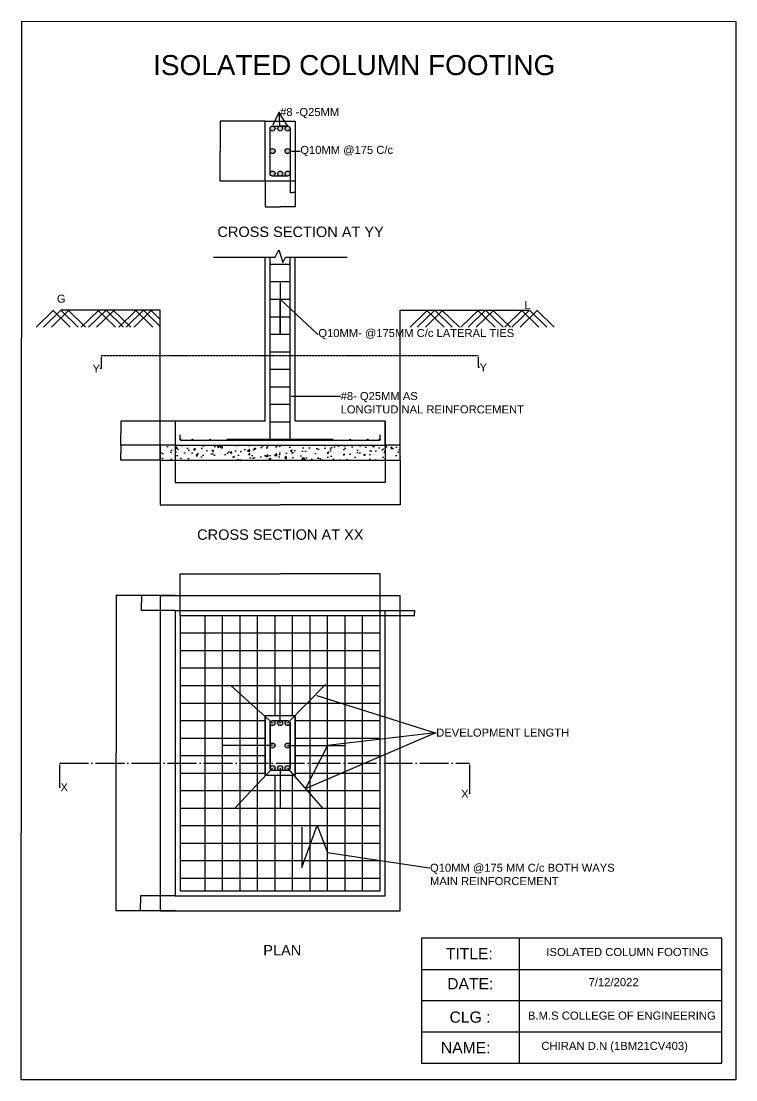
# Model space of a CAD drawing. Header units: millimetres. Extents: x 40145 to 205557, y -151835 to 42548.
# Drawn here: x 72268 to 79411, y 26136 to 36714 of the extents above; entities that cross this region are included whole.
import ezdxf
from ezdxf import colors
from ezdxf.entities.mleader import LeaderData, LeaderLine
from ezdxf.math import Vec2, Vec3

# ---------------------------------------------------------------- set-up
doc = ezdxf.new("R2010")
doc.units = ezdxf.units.MM
doc.linetypes.add('ACAD_ISO02W100', pattern=[15, 12, -3])
doc.linetypes.add('ACAD_ISO04W100', pattern=[30, 24, -3, 0, -3])
doc.styles.get("Standard").update_dxf_attribs({"font": 'arial.ttf'})
doc.dimstyles.get("Standard").update_dxf_attribs({"dimtxt": 0.18, "dimasz": 0.18, "dimexe": 0.18, "dimexo": 0.0625, "dimgap": 0.09, "dimtad": 0, "dimtih": 1, "dimtoh": 1, "dimdec": 4, "dimzin": 0, "dimdsep": 46, "dimtxsty": 'Standard', "dimcen": 0.09, "dimadec": 0, "dimazin": 0, "dimtfac": 1, "dimtdec": 4, "dimtofl": 0, "dimtmove": 0, "dimatfit": 3, "dimfxl": 1, "dimtolj": 1, "dimtzin": 0, "dimarcsym": 0})

# ---------------------------------------------------------------- blocks, each defined once
blk = doc.blocks.new('*D8')
at = {"color": 0, "lineweight": -2, "transparency": 16777216}
for p, q in [((74705.96264575387, 35715.88963027593), (74255.71086513765, 35715.88963027593)), ((74255.89086513764, 35715.70963027593), (74255.89086513764, 35416.07153341372)), ((74255.89086513764, 35116.06963027593), (74255.89086513764, 35415.70772713814)), ((74705.96264575387, 35115.88963027593), (74255.71086513765, 35115.88963027593))]:
    blk.add_line(p, q, dxfattribs=at)
at = {"color": 0, "transparency": 16777216}
for points in [[(74255.86086513764, 35715.70963027593), (74255.92086513764, 35715.70963027593), (74255.89086513764, 35715.88963027593)], [(74255.86086513764, 35116.06963027593), (74255.92086513764, 35116.06963027593), (74255.89086513764, 35115.88963027593)]]:
    blk.add_solid(points, dxfattribs=at)
at = {"layer": 'Defpoints', "color": 0, "transparency": 16777216}
for p in [(74706.02514575387, 35715.88963027593), (74255.89086513764, 35115.88963027593), (74706.02514575387, 35115.88963027593)]:
    blk.add_point(p, dxfattribs=at)
at = {"color": 0, "transparency": 16777216, "insert": (74255.89086513764, 35415.8896302759), "char_height": 0.18, "attachment_point": 5}
blk.add_mtext('\\A1;600.0000', dxfattribs=at)
blk = doc.blocks.new('*D9')
at = {"color": 0, "lineweight": -2, "transparency": 16777216}
for p, q in [((74706.02514575384, 35115.82713027592), (74706.02514575384, 34859.23791133134)), ((75006.02514575384, 35115.82713027592), (75006.02514575384, 34859.23791133134)), ((74706.20514575383, 34859.41791133134), (74855.42203524907, 34859.41791133134)), ((75005.84514575385, 34859.41791133134), (74856.62825625861, 34859.41791133134))]:
    blk.add_line(p, q, dxfattribs=at)
at = {"color": 0, "transparency": 16777216}
for points in [[(74706.20514575383, 34859.44791133134), (74706.20514575383, 34859.38791133134), (74706.02514575384, 34859.41791133134)], [(75005.84514575385, 34859.44791133134), (75005.84514575385, 34859.38791133134), (75006.02514575384, 34859.41791133134)]]:
    blk.add_solid(points, dxfattribs=at)
at = {"layer": 'Defpoints', "color": 0, "transparency": 16777216}
for p in [(74706.02514575384, 35115.88963027592), (75006.02514575384, 35115.88963027592), (75006.02514575384, 34859.41791133134)]:
    blk.add_point(p, dxfattribs=at)
at = {"color": 0, "transparency": 16777216, "insert": (74856.02514575384, 34859.41791133134), "char_height": 0.18, "attachment_point": 5}
blk.add_mtext('\\A1;300.0000', dxfattribs=at)
blk = doc.blocks.new('*D10')
at = {"color": 0, "lineweight": -2, "transparency": 16777216}
for p, q in [((74956.02514575384, 35415.82713027592), (74956.02514575384, 35002.19957253972)), ((75006.02514575384, 35415.82713027592), (75006.02514575384, 35002.19957253972)), ((74956.20514575383, 35002.37957253972), (74980.49189882341, 35002.37957253972)), ((75005.84514575385, 35002.37957253972), (74981.55839268427, 35002.37957253972))]:
    blk.add_line(p, q, dxfattribs=at)
at = {"color": 0, "transparency": 16777216}
for points in [[(74956.20514575383, 35002.40957253972), (74956.20514575383, 35002.34957253972), (74956.02514575384, 35002.37957253972)], [(75005.84514575385, 35002.40957253972), (75005.84514575385, 35002.34957253972), (75006.02514575384, 35002.37957253972)]]:
    blk.add_solid(points, dxfattribs=at)
at = {"layer": 'Defpoints', "color": 0, "transparency": 16777216}
for p in [(74956.02514575384, 35415.88963027592), (75006.02514575384, 35415.88963027592), (75006.02514575384, 35002.37957253972)]:
    blk.add_point(p, dxfattribs=at)
at = {"color": 0, "transparency": 16777216, "insert": (74981.02514575384, 35002.37957253972), "char_height": 0.18, "attachment_point": 5}
blk.add_mtext('\\A1;50.0000', dxfattribs=at)
blk = doc.blocks.new('*D11')
at = {"color": 0, "lineweight": -2, "transparency": 16777216}
for p, q in [((73805.96264575387, 32715.88963027593), (73263.64435793392, 32715.88963027593)), ((73263.82435793392, 32715.70963027593), (73263.82435793392, 32596.07153341372)), ((73263.82435793392, 32476.06963027593), (73263.82435793392, 32595.70772713814)), ((73805.96264575387, 32475.88963027593), (73263.64435793392, 32475.88963027593))]:
    blk.add_line(p, q, dxfattribs=at)
at = {"color": 0, "transparency": 16777216}
for points in [[(73263.79435793392, 32715.70963027593), (73263.85435793392, 32715.70963027593), (73263.82435793392, 32715.88963027593)], [(73263.79435793392, 32476.06963027593), (73263.85435793392, 32476.06963027593), (73263.82435793392, 32475.88963027593)]]:
    blk.add_solid(points, dxfattribs=at)
at = {"layer": 'Defpoints', "color": 0, "transparency": 16777216}
for p in [(73263.82435793392, 32715.88963027593), (73806.02514575387, 32715.88963027593), (73806.02514575387, 32475.88963027593)]:
    blk.add_point(p, dxfattribs=at)
at = {"color": 0, "transparency": 16777216, "insert": (73263.8243579339, 32595.8896302759), "char_height": 0.18, "attachment_point": 5}
blk.add_mtext('\\A1;240.0000', dxfattribs=at)
blk = doc.blocks.new('*D12')
at = {"color": 0, "lineweight": -2, "transparency": 16777216}
for p, q in [((73655.96264575387, 32475.88963027593), (73263.64435793392, 32475.88963027593)), ((73263.82435793392, 32475.70963027593), (73263.82435793392, 32401.07153341372)), ((73263.82435793392, 32326.06963027593), (73263.82435793392, 32400.70772713814)), ((73655.96264575387, 32325.88963027593), (73263.64435793392, 32325.88963027593))]:
    blk.add_line(p, q, dxfattribs=at)
at = {"color": 0, "transparency": 16777216}
for points in [[(73263.79435793392, 32475.70963027593), (73263.85435793392, 32475.70963027593), (73263.82435793392, 32475.88963027593)], [(73263.79435793392, 32326.06963027593), (73263.85435793392, 32326.06963027593), (73263.82435793392, 32325.88963027593)]]:
    blk.add_solid(points, dxfattribs=at)
at = {"layer": 'Defpoints', "color": 0, "transparency": 16777216}
for p in [(73656.02514575387, 32475.88963027593), (73263.82435793392, 32325.88963027593), (73656.02514575387, 32325.88963027593)]:
    blk.add_point(p, dxfattribs=at)
at = {"color": 0, "transparency": 16777216, "insert": (73263.8243579339, 32400.88963027591), "char_height": 0.18, "attachment_point": 5}
blk.add_mtext('\\A1;150.0000', dxfattribs=at)
blk = doc.blocks.new('*D13')
at = {"color": 0, "lineweight": -2, "transparency": 16777216}
for p, q in [((73806.02514575384, 32715.82713027592), (73806.02514575384, 32102.98053422626)), ((75906.02514575384, 32715.82713027592), (75906.02514575384, 32102.98053422626)), ((73806.20514575383, 32103.16053422626), (74855.35051410309, 32103.16053422626)), ((75905.84514575385, 32103.16053422626), (74856.69977740459, 32103.16053422626))]:
    blk.add_line(p, q, dxfattribs=at)
at = {"color": 0, "transparency": 16777216}
for points in [[(73806.20514575383, 32103.19053422626), (73806.20514575383, 32103.13053422626), (73806.02514575384, 32103.16053422626)], [(75905.84514575385, 32103.19053422626), (75905.84514575385, 32103.13053422626), (75906.02514575384, 32103.16053422626)]]:
    blk.add_solid(points, dxfattribs=at)
at = {"layer": 'Defpoints', "color": 0, "transparency": 16777216}
for p in [(73806.02514575384, 32715.88963027592), (75906.02514575384, 32715.88963027592), (75906.02514575384, 32103.16053422626)]:
    blk.add_point(p, dxfattribs=at)
at = {"color": 0, "transparency": 16777216, "insert": (74856.02514575384, 32103.16053422626), "char_height": 0.18, "attachment_point": 5}
blk.add_mtext('\\A1;2100.0000', dxfattribs=at)
blk = doc.blocks.new('*D14')
at = {"color": 0, "lineweight": -2, "transparency": 16777216}
for p, q in [((73656.02514575384, 32325.82713027592), (73656.02514575384, 31881.96400577257)), ((76056.02514575384, 32325.82713027592), (76056.02514575384, 31881.96400577257)), ((73656.20514575383, 31882.14400577257), (74855.35051410309, 31882.14400577257)), ((76055.84514575385, 31882.14400577257), (74856.69977740459, 31882.14400577257))]:
    blk.add_line(p, q, dxfattribs=at)
at = {"color": 0, "transparency": 16777216}
for points in [[(73656.20514575383, 31882.17400577257), (73656.20514575383, 31882.11400577257), (73656.02514575384, 31882.14400577257)], [(76055.84514575385, 31882.17400577257), (76055.84514575385, 31882.11400577257), (76056.02514575384, 31882.14400577257)]]:
    blk.add_solid(points, dxfattribs=at)
at = {"layer": 'Defpoints', "color": 0, "transparency": 16777216}
for p in [(73656.02514575384, 32325.88963027592), (76056.02514575384, 32325.88963027592), (76056.02514575384, 31882.14400577257)]:
    blk.add_point(p, dxfattribs=at)
at = {"color": 0, "transparency": 16777216, "insert": (74856.02514575384, 31882.14400577257), "char_height": 0.18, "attachment_point": 5}
blk.add_mtext('\\A1;2400.0000', dxfattribs=at)
blk = doc.blocks.new('*D15')
at = {"color": 0, "lineweight": -2, "ltscale": 12, "transparency": 16777216}
for p, q in [((73655.96264575387, 30975.88963027593), (73215.63748381058, 30975.88963027593)), ((73215.81748381058, 30975.70963027593), (73215.81748381058, 29401.07159480526)), ((73215.81748381058, 27826.06963027593), (73215.81748381058, 29400.7076657466)), ((73655.96264575387, 27825.88963027593), (73215.63748381058, 27825.88963027593))]:
    blk.add_line(p, q, dxfattribs=at)
at = {"color": 0, "ltscale": 12, "transparency": 16777216}
for points in [[(73215.78748381058, 30975.70963027593), (73215.84748381058, 30975.70963027593), (73215.81748381058, 30975.88963027593)], [(73215.78748381058, 27826.06963027593), (73215.84748381058, 27826.06963027593), (73215.81748381058, 27825.88963027593)]]:
    blk.add_solid(points, dxfattribs=at)
at = {"layer": 'Defpoints', "color": 0, "ltscale": 12, "transparency": 16777216}
for p in [(73656.02514575387, 30975.88963027593), (73215.81748381058, 27825.88963027593), (73656.02514575387, 27825.88963027593)]:
    blk.add_point(p, dxfattribs=at)
at = {"color": 0, "ltscale": 12, "transparency": 16777216, "insert": (73215.81748381056, 29400.88963027591), "char_height": 0.18, "attachment_point": 5}
blk.add_mtext('\\A1;3150.0000', dxfattribs=at)
blk = doc.blocks.new('*D16')
at = {"color": 0, "lineweight": -2, "ltscale": 12, "transparency": 16777216}
for p, q in [((73805.96264575387, 30975.88963027593), (73469.93991758254, 30975.88963027593)), ((73470.11991758253, 30975.70963027593), (73470.11991758253, 30901.07153341372)), ((73470.11991758253, 30826.06963027593), (73470.11991758253, 30900.70772713814)), ((73805.96264575387, 30825.88963027593), (73469.93991758254, 30825.88963027593))]:
    blk.add_line(p, q, dxfattribs=at)
at = {"color": 0, "ltscale": 12, "transparency": 16777216}
for points in [[(73470.08991758253, 30975.70963027593), (73470.14991758253, 30975.70963027593), (73470.11991758253, 30975.88963027593)], [(73470.08991758253, 30826.06963027593), (73470.14991758253, 30826.06963027593), (73470.11991758253, 30825.88963027593)]]:
    blk.add_solid(points, dxfattribs=at)
at = {"layer": 'Defpoints', "color": 0, "ltscale": 12, "transparency": 16777216}
for p in [(73470.11991758253, 30975.88963027593), (73806.02514575387, 30975.88963027593), (73806.02514575387, 30825.88963027593)]:
    blk.add_point(p, dxfattribs=at)
at = {"color": 0, "ltscale": 12, "transparency": 16777216, "insert": (73470.11991758252, 30900.8896302759), "char_height": 0.18, "attachment_point": 5}
blk.add_mtext('\\A1;150.0000', dxfattribs=at)
blk = doc.blocks.new('*D17')
at = {"color": 0, "lineweight": -2, "ltscale": 12, "transparency": 16777216}
for p, q in [((73805.96264575387, 27975.88963027593), (73460.30720223993, 27975.88963027593)), ((73460.48720223992, 27975.70963027593), (73460.48720223992, 27901.07153341372)), ((73805.96264575387, 27825.88963027593), (73460.30720223993, 27825.88963027593)), ((73460.48720223992, 27826.06963027593), (73460.48720223992, 27900.70772713814))]:
    blk.add_line(p, q, dxfattribs=at)
at = {"color": 0, "ltscale": 12, "transparency": 16777216}
for points in [[(73460.45720223992, 27975.70963027593), (73460.51720223992, 27975.70963027593), (73460.48720223992, 27975.88963027593)], [(73460.45720223992, 27826.06963027593), (73460.51720223992, 27826.06963027593), (73460.48720223992, 27825.88963027593)]]:
    blk.add_solid(points, dxfattribs=at)
at = {"layer": 'Defpoints', "color": 0, "ltscale": 12, "transparency": 16777216}
for p in [(73806.02514575387, 27975.88963027593), (73460.48720223992, 27825.88963027593), (73806.02514575387, 27825.88963027593)]:
    blk.add_point(p, dxfattribs=at)
at = {"color": 0, "ltscale": 12, "transparency": 16777216, "insert": (73460.4872022399, 27900.8896302759), "char_height": 0.18, "attachment_point": 5}
blk.add_mtext('\\A1;150.0000', dxfattribs=at)
blk = doc.blocks.new('*D18')
at = {"color": 0, "lineweight": -2, "ltscale": 12, "transparency": 16777216}
for p, q in [((73856.02514575384, 30775.95213027592), (73856.02514575384, 31191.69310590172)), ((73856.20514575383, 31191.51310590172), (74855.35051410309, 31191.51310590172)), ((75855.84514575385, 31191.51310590172), (74856.69977740459, 31191.51310590172)), ((75856.02514575384, 30775.95213027592), (75856.02514575384, 31191.69310590172))]:
    blk.add_line(p, q, dxfattribs=at)
at = {"color": 0, "ltscale": 12, "transparency": 16777216}
for points in [[(73856.20514575383, 31191.54310590172), (73856.20514575383, 31191.48310590172), (73856.02514575384, 31191.51310590172)], [(75855.84514575385, 31191.54310590172), (75855.84514575385, 31191.48310590172), (75856.02514575384, 31191.51310590172)]]:
    blk.add_solid(points, dxfattribs=at)
at = {"layer": 'Defpoints', "color": 0, "ltscale": 12, "transparency": 16777216}
for p in [(75856.02514575384, 31191.51310590172), (73856.02514575384, 30775.88963027592), (75856.02514575384, 30775.88963027592)]:
    blk.add_point(p, dxfattribs=at)
at = {"color": 0, "ltscale": 12, "transparency": 16777216, "insert": (74856.02514575384, 31191.51310590172), "char_height": 0.18, "attachment_point": 5}
blk.add_mtext('\\A1;2000.0000', dxfattribs=at)
blk = doc.blocks.new('*D19')
at = {"color": 0, "lineweight": -2, "ltscale": 12, "transparency": 16777216}
for p, q in [((75856.08764575387, 30825.88963027593), (76201.01456785106, 30825.88963027593)), ((76200.83456785107, 30825.70963027593), (76200.83456785107, 30801.07153341372)), ((76200.83456785107, 30776.06963027593), (76200.83456785107, 30800.70772713814)), ((75856.08764575387, 30775.88963027593), (76201.01456785106, 30775.88963027593))]:
    blk.add_line(p, q, dxfattribs=at)
at = {"color": 0, "ltscale": 12, "transparency": 16777216}
for points in [[(76200.80456785107, 30825.70963027593), (76200.86456785107, 30825.70963027593), (76200.83456785107, 30825.88963027593)], [(76200.80456785107, 30776.06963027593), (76200.86456785107, 30776.06963027593), (76200.83456785107, 30775.88963027593)]]:
    blk.add_solid(points, dxfattribs=at)
at = {"layer": 'Defpoints', "color": 0, "ltscale": 12, "transparency": 16777216}
for p in [(75856.02514575387, 30825.88963027593), (76200.83456785107, 30825.88963027593), (75856.02514575387, 30775.88963027593)]:
    blk.add_point(p, dxfattribs=at)
at = {"color": 0, "ltscale": 12, "transparency": 16777216, "insert": (76200.83456785105, 30800.8896302759), "char_height": 0.18, "attachment_point": 5}
blk.add_mtext('\\A1;50.0000', dxfattribs=at)

msp = doc.modelspace()

# ---------------------------------------------------------------- hatches: boundary and pattern name
h = msp.add_hatch(color=256)
h.dxf.hatch_style = 1
h.paths.add_polyline_path([(74806.02514575384, 35640.88963027592, 1), (74756.02514575384, 35640.88963027592, 1)])
h.paths.add_polyline_path([(74881.02514575384, 35640.88963027592, 1), (74831.02514575384, 35640.88963027592, 1)])
h.paths.add_polyline_path([(74956.02514575384, 35640.88963027592, 1), (74906.02514575384, 35640.88963027592, 1)])
h.paths.add_polyline_path([(74956.02514575384, 35415.88963027592, 1), (74906.02514575384, 35415.88963027592, 1)])
h.paths.add_polyline_path([(74756.02514575384, 35415.88963027592, 1), (74806.02514575384, 35415.88963027592, 1)])
h.paths.add_polyline_path([(74756.02514575384, 35190.88963027592, 1), (74806.02514575384, 35190.88963027592, 1)])
h.paths.add_polyline_path([(74831.02514575384, 35190.88963027592, 1), (74881.02514575384, 35190.88963027592, 1)])
h.paths.add_polyline_path([(74956.02514575384, 35190.88963027592, 1), (74906.02514575384, 35190.88963027592, 1)])
h = msp.add_hatch()
h.set_pattern_fill('AR-CONC', color=256)
h.set_pattern_definition([(49.99999999999999, (73439.89346795408, 25712.9139705217), (182.184668996004, -15.93908553890309), [19.05, -209.55]), (355, (73439.89346795408, 25712.9139705217), (-35.24342142496934, 191.0568452390351), [15.24, -167.64058417]), (100.4514447, (73455.07547495408, 25711.5857170217), (146.9412470903533, 175.1177519121951), [16.1900088, -178.0902446]), (46.18420000000001, (73439.89346795408, 25763.7139705217), (271.0790408921299, -42.04232793272715), [28.575, -314.325]), (96.63555760999995, (73462.48336795409, 25760.2104705217), (237.404134051503, 247.4261245977215), [24.28502314, -267.13560816]), (351.1841511700001, (73439.89346795408, 25763.7139705217), (237.404134064977, 247.4261245855326), [22.85996707, -251.45973192]), (21, (73465.29346795408, 25751.0139705217), (151.6143912691325, -102.2651981870876), [19.05, -209.55]), (326.0000000000001, (73465.29346795408, 25751.0139705217), (61.80202834764707, 184.1879661223193), [15.24, -167.64]), (71.45144499999999, (73477.92800055408, 25742.4918706217), (213.4164192787161, 81.92276888590524), [16.1900088, -178.0899376]), (37.50000000000001, (73439.89346795408, 25712.9139705217), (3.088603250591817, 84.55503887315311), [0, -165.608, 0, -170.18, 0, -168.275]), (7.499999999999999, (73439.89346795408, 25712.9139705217), (66.81966251030575, 100.1805748181195), [0, -97.02799999999999, 0, -161.798, 0, -64.135]), (327.5, (73383.25146795408, 25712.9139705217), (135.5905951668714, -5.728743992673444), [0, -63.5, 0, -198.12, 0, -262.89]), (317.5, (73357.85146795408, 25712.9139705217), (148.129181386018, 25.42649103333303), [0, -82.55, 0, -131.572, 0, -186.69])])
h.paths.add_polyline_path([(76056.02514575384, 32475.88963027592), (75906.02514575384, 32475.88963027592), (73806.02514575384, 32475.88963027592), (73656.02514575384, 32475.88963027592), (73656.02514575384, 32325.88963027592), (76056.02514575384, 32325.88963027592)])
h = msp.add_hatch(color=256)
h.dxf.hatch_style = 1
h.paths.add_polyline_path([(74806.02514575384, 29700.88963027592, 1), (74756.02514575384, 29700.88963027592, 1)])
h.paths.add_polyline_path([(74881.02514575384, 29700.88963027592, 1), (74831.02514575384, 29700.88963027592, 1)])
h.paths.add_polyline_path([(74956.02514575384, 29700.88963027592, 1), (74906.02514575384, 29700.88963027592, 1)])
h.paths.add_polyline_path([(74956.02514575384, 29475.88963027592, 1), (74906.02514575384, 29475.88963027592, 1)])
h.paths.add_polyline_path([(74756.02514575384, 29475.88963027592, 1), (74806.02514575384, 29475.88963027592, 1)])
h.paths.add_polyline_path([(74756.02514575384, 29250.88963027592, 1), (74806.02514575384, 29250.88963027592, 1)])
h.paths.add_polyline_path([(74831.02514575384, 29250.88963027592, 1), (74881.02514575384, 29250.88963027592, 1)])
h.paths.add_polyline_path([(74956.02514575384, 29250.88963027592, 1), (74906.02514575384, 29250.88963027592, 1)])

# ---------------------------------------------------------------- linework, layer by layer
at = {"ltscale": 12}
for p, q in [((72273.3598610339, 36016.23247050116), (72273.75288093933, 36713.5795687863)), ((72273.75288093933, 36713.5795687863), (79411.05175869713, 36709.57135070118)), ((79411.05175869713, 36709.57135070118), (79411.05175869713, 36016.23247050116)), ((72267.79151664102, 26136.15069624832), (72273.3598610339, 36016.23247050116)), ((79411.05175869713, 36016.23247050116), (79411.05175869713, 26136.09651382)), ((72417.24541704045, 33655.04718357229), (72591.71498532158, 33825.88963027592)), ((72489.52922083219, 33655.04718357229), (72663.9987891133, 33825.88963027592)), ((72570.43661686649, 33655.04718357229), (72744.90618514761, 33825.88963027592)), ((72757.88100882753, 33655.22284823337), (72583.0915351946, 33825.73798468468)), ((72838.78826274625, 33655.37449382461), (72663.9987891133, 33825.88963027592)), ((72911.07193956991, 33655.50997612536), (72736.28246593698, 33826.02511257667)), ((72869.17964652964, 33655.04718357229), (73043.64921481078, 33825.88963027592)), ((72941.46345032137, 33655.04718357229), (73115.9330186025, 33825.88963027592)), ((73022.37084635568, 33655.04718357229), (73196.8404146368, 33825.88963027592)), ((73209.81523831673, 33655.22284823337), (73035.0257646838, 33825.73798468468)), ((73290.72249223544, 33655.37449382461), (73115.9330186025, 33825.88963027592)), ((73363.0061690591, 33655.50997612536), (73188.21669542616, 33826.02511257667)), ((73243.8980367955, 33655.04718357229), (73418.36760507662, 33825.88963027592)), ((73316.18184058723, 33655.04718357229), (73490.65140886835, 33825.88963027592)), ((73397.08923662153, 33655.04718357229), (73571.55880490266, 33825.88963027592)), ((73584.53362858258, 33655.22284823337), (73409.74415494964, 33825.73798468468)), ((73656.02514575384, 33664.55997623903), (73490.65140886835, 33825.88963027592)), ((73650.32982250849, 33740.76754435102), (73562.93508569202, 33826.02511257667)), ((76154.94384831762, 33655.04718357229), (76329.41341659875, 33825.88963027592)), ((76227.22765210934, 33655.04718357229), (76401.69722039049, 33825.88963027592)), ((76308.13504814365, 33655.04718357229), (76482.60461642478, 33825.88963027592)), ((76495.5794401047, 33655.22284823337), (76320.78996647177, 33825.73798468468)), ((76576.48669402342, 33655.37449382461), (76401.69722039049, 33825.88963027592)), ((76648.77037084708, 33655.50997612536), (76473.98089721415, 33826.02511257667)), ((76663.63474086864, 33655.04718357229), (76838.10430914978, 33825.88963027592)), ((76735.91854466038, 33655.04718357229), (76910.38811294151, 33825.88963027592)), ((76816.82594069469, 33655.04718357229), (76991.2955089758, 33825.88963027592)), ((77004.27033265574, 33655.22284823337), (76829.4808590228, 33825.73798468468)), ((77085.17758657444, 33655.37449382461), (76910.38811294151, 33825.88963027592)), ((77157.4612633981, 33655.50997612536), (76982.67178976517, 33826.02511257667)), ((77101.46884071667, 33655.04718357229), (77275.93840899778, 33825.88963027592)), ((77173.7526445084, 33655.04718357229), (77348.22221278952, 33825.88963027592)), ((77254.66004054269, 33655.04718357229), (77429.12960882383, 33825.88963027592)), ((77442.10443250375, 33655.22284823337), (77267.31495887082, 33825.73798468468)), ((77523.01168642245, 33655.37449382461), (77348.22221278952, 33825.88963027592)), ((77595.29536324611, 33655.50997612536), (77420.50588961318, 33826.02511257667)), ((73856.02514575384, 30775.88963027592), (73856.02514575384, 28025.88963027592)), ((74781.02514575384, 29700.88963027592), (74363.67784113804, 30075.88963027592)), ((74856.02514575384, 29700.88963027592), (74856.02514575384, 30075.88963027592)), ((74931.02514575384, 29700.88963027592), (75310.25944008336, 30085.31302967349)), ((74781.02514575384, 29475.88963027592), (74281.02514575384, 29475.88963027592)), ((74931.02514575384, 29475.88963027592), (75506.02514575384, 29475.88963027592)), ((74781.02514575384, 29250.88963027592), (74410.69365407732, 28857.88252312308)), ((74856.02514575384, 29250.88963027592), (74856.02514575384, 28850.88963027592)), ((74931.02514575384, 29250.88963027592), (75285.21878857785, 28843.27846337411)), ((79270.6108380644, 27552.02306685425), (76270.6108380644, 27552.02306685425)), ((76270.6108380644, 27552.02306685425), (76270.6108380644, 26302.02306685425)), ((77246.136718328, 27552.02306685425), (77246.136718328, 26302.02306685425)), ((79270.6108380644, 26302.02306685425), (79270.6108380644, 27552.02306685425)), ((79270.6108380644, 27552.02306685425), (79270.6108380644, 27552.02306685425)), ((76270.6108380644, 27239.52306685425), (79270.6108380644, 27239.52306685425)), ((76270.6108380644, 26927.02306685425), (79270.6108380644, 26927.02306685425)), ((76270.6108380644, 26614.52306685425), (79270.6108380644, 26614.52306685425)), ((76270.6108380644, 26302.02306685425), (79270.6108380644, 26302.02306685425)), ((79411.05175869713, 26136.09651382), (72267.79151664102, 26136.15069624832))]:
    msp.add_line(p, q, dxfattribs=at)
for p, q in [((74706.02514575384, 35715.88963027592), (75006.02514575384, 35715.88963027592)), ((74706.02514575384, 35115.88963027592), (74706.02514575384, 35715.88963027592)), ((74781.02514575384, 35665.88963027592), (74931.02514575384, 35665.88963027592)), ((75006.02514575384, 35715.88963027592), (75006.02514575384, 35115.88963027592)), ((74756.02514575384, 35190.88963027592), (74756.02514575384, 35640.88963027592)), ((74956.02514575384, 35640.88963027592), (74956.02514575384, 35190.88963027592)), ((74931.02514575384, 35165.88963027592), (74781.02514575384, 35165.88963027592)), ((75006.02514575384, 35115.88963027592), (74706.02514575384, 35115.88963027592)), ((74805.60726326902, 34356.63921391722), (74842.52051092406, 34429.131826891)), ((74842.52051092406, 34429.131826891), (74883.63819086223, 34302.13145639755)), ((74191.82257393314, 34356.63921391722), (74805.60726326902, 34356.63921391722)), ((74706.02514575384, 32715.88963027592), (74706.02514575384, 34356.63921391722)), ((74756.02514575384, 32535.88963027592), (74756.02514575384, 34356.63921391722)), ((74756.02514575384, 34285.88963027592), (74956.02514575384, 34285.88963027592)), ((74883.63819086223, 34302.13145639755), (74911.1474574868, 34356.63921391722)), ((74911.1474574868, 34356.63921391722), (75524.9321468227, 34356.63921391722)), ((74956.02514575384, 32535.88963027592), (74956.02514575384, 34356.63921391722)), ((75006.02514575384, 32715.88963027592), (75006.02514575384, 34356.63921391722)), ((74756.02514575384, 34110.88963027592), (74956.02514575384, 34110.88963027592)), ((74756.02514575384, 33935.88963027592), (74956.02514575384, 33935.88963027592)), ((73656.02514575384, 33825.88963027592), (72663.9987891133, 33825.88963027592)), ((73656.02514575384, 32325.88963027592), (73656.02514575384, 33825.88963027592)), ((74756.02514575384, 33760.88963027592), (74956.02514575384, 33760.88963027592)), ((74756.02514575384, 33760.88963027592), (74956.02514575384, 33760.88963027592)), ((74756.02514575384, 33760.88963027592), (74956.02514575384, 33760.88963027592)), ((76056.02514575384, 32325.88963027592), (76056.02514575384, 33825.88963027592)), ((76056.02514575384, 33825.88963027592), (77348.22221278952, 33825.88963027592)), ((74756.02514575384, 33585.88963027592), (74956.02514575384, 33585.88963027592)), ((74756.02514575384, 33410.88963027592), (74956.02514575384, 33410.88963027592)), ((74756.02514575384, 33235.88963027592), (74956.02514575384, 33235.88963027592)), ((74756.02514575384, 33060.88963027592), (74956.02514575384, 33060.88963027592)), ((75006.02514575384, 32715.88963027592), (75006.02514575384, 32925.88963027592)), ((74756.02514575384, 32885.88963027592), (74956.02514575384, 32885.88963027592)), ((74706.02514575384, 32715.88963027592), (73806.02514575384, 32715.88963027592)), ((73806.02514575384, 32715.88963027592), (73806.02514575384, 32475.88963027592)), ((74756.02514575384, 32710.88963027592), (74956.02514575384, 32710.88963027592)), ((75906.02514575384, 32715.88963027592), (75006.02514575384, 32715.88963027592)), ((75906.02514575384, 32475.88963027592), (75906.02514575384, 32715.88963027592)), ((73856.02514575384, 32530.88963027592), (73856.02514575384, 32580.88963027592)), ((75856.02514575384, 32530.88963027592), (75856.02514575384, 32580.88963027592)), ((73806.02514575384, 32475.88963027592), (73656.02514575384, 32475.88963027592)), ((73656.02514575384, 32475.88963027592), (73656.02514575384, 32325.88963027592)), ((73806.02514575384, 32475.88963027592), (75906.02514575384, 32475.88963027592)), ((73856.02514575384, 32530.88963027592), (73856.02514575384, 32530.88963027592)), ((73861.02514575384, 32525.88963027592), (75851.02514575384, 32525.88963027592)), ((74331.02514575384, 32535.88963027592), (74756.02514575384, 32535.88963027592)), ((74756.02514575384, 32535.88963027592), (74956.02514575384, 32535.88963027592)), ((74956.02514575384, 32535.88963027592), (75381.02514575384, 32535.88963027592)), ((75856.02514575384, 32530.88963027592), (75856.02514575384, 32530.88963027592)), ((76056.02514575384, 32475.88963027592), (75906.02514575384, 32475.88963027592)), ((76056.02514575384, 32325.88963027592), (76056.02514575384, 32475.88963027592)), ((73656.02514575384, 32325.88963027592), (76056.02514575384, 32325.88963027592)), ((73656.02514575384, 30975.88963027592), (73656.02514575384, 27825.88963027592)), ((73656.02514575384, 30975.88963027592), (76056.02514575384, 30975.88963027592)), ((76056.02514575384, 27825.88963027592), (76056.02514575384, 30975.88963027592)), ((73806.02514575384, 30825.88963027592), (73806.02514575384, 27975.88963027592)), ((73806.02514575384, 30825.88963027592), (75906.02514575384, 30825.88963027592)), ((75906.02514575384, 27975.88963027592), (75906.02514575384, 30825.88963027592)), ((73856.02514575384, 30775.88963027592), (73856.02514575384, 28025.88963027592)), ((73856.02514575384, 30775.88963027592), (75856.02514575384, 30775.88963027592)), ((74106.02514575384, 28025.88963027592), (74106.02514575384, 30775.88963027592)), ((74281.02514575384, 28025.88963027592), (74281.02514575384, 30775.88963027592)), ((74456.02514575384, 28025.88963027592), (74456.02514575384, 30775.88963027592)), ((74631.02514575384, 28025.88963027592), (74631.02514575384, 30775.88963027592)), ((74806.02514575384, 29775.88963027592), (74806.02514575384, 30775.88963027592)), ((74981.02514575384, 29775.88963027592), (74981.02514575384, 30775.88963027592)), ((75156.02514575384, 28025.88963027592), (75156.02514575384, 30775.88963027592)), ((75331.02514575384, 28025.88963027592), (75331.02514575384, 30775.88963027592)), ((75506.02514575384, 28025.88963027592), (75506.02514575384, 30775.88963027592)), ((75681.02514575384, 28025.88963027592), (75681.02514575384, 30775.88963027592)), ((75856.02514575384, 28025.88963027592), (75856.02514575384, 30775.88963027592)), ((73856.02514575384, 30600.88963027592), (75856.02514575384, 30600.88963027592)), ((73856.02514575384, 30425.88963027592), (75856.02514575384, 30425.88963027592)), ((73856.02514575384, 30250.88963027592), (75856.02514575384, 30250.88963027592)), ((73856.02514575384, 30075.88963027592), (75856.02514575384, 30075.88963027592)), ((73856.02514575384, 29900.88963027592), (75856.02514575384, 29900.88963027592)), ((73856.02514575384, 29725.88963027592), (74706.02514575384, 29725.88963027592)), ((74706.02514575384, 29775.88963027592), (74706.02514575384, 29175.88963027592)), ((74781.02514575384, 29725.88963027592), (74931.02514575384, 29725.88963027592)), ((75006.02514575384, 29175.88963027592), (75006.02514575384, 29775.88963027592)), ((75006.02514575384, 29725.88963027592), (75856.02514575384, 29725.88963027592)), ((74756.02514575384, 29700.88963027592), (74756.02514575384, 29250.88963027592)), ((74756.02514575384, 29250.88963027592), (74756.02514575384, 29700.88963027592)), ((74956.02514575384, 29250.88963027592), (74956.02514575384, 29700.88963027592)), ((74956.02514575384, 29700.88963027592), (74956.02514575384, 29250.88963027592)), ((73856.02514575384, 29550.88963027592), (74706.02514575384, 29550.88963027592)), ((75006.02514575384, 29550.88963027592), (75856.02514575384, 29550.88963027592)), ((73856.02514575384, 29375.88963027592), (74706.02514575384, 29375.88963027592)), ((75006.02514575384, 29375.88963027592), (75856.02514575384, 29375.88963027592)), ((73856.02514575384, 29200.88963027592), (74706.02514575384, 29200.88963027592)), ((74931.02514575384, 29225.88963027592), (74781.02514575384, 29225.88963027592)), ((75006.02514575384, 29200.88963027592), (75856.02514575384, 29200.88963027592)), ((74806.02514575384, 28025.88963027592), (74806.02514575384, 29175.88963027592)), ((74981.02514575384, 28025.88963027592), (74981.02514575384, 29175.88963027592)), ((73856.02514575384, 29025.88963027592), (75856.02514575384, 29025.88963027592)), ((73856.02514575384, 28850.88963027592), (75856.02514575384, 28850.88963027592)), ((73856.02514575384, 28675.88963027592), (75856.02514575384, 28675.88963027592)), ((73856.02514575384, 28500.88963027592), (75856.02514575384, 28500.88963027592)), ((73856.02514575384, 28325.88963027592), (75856.02514575384, 28325.88963027592)), ((73856.02514575384, 28150.88963027592), (75856.02514575384, 28150.88963027592)), ((73806.02514575384, 27975.88963027592), (75906.02514575384, 27975.88963027592)), ((73856.02514575384, 28025.88963027592), (75856.02514575384, 28025.88963027592)), ((73656.02514575384, 27825.88963027592), (76056.02514575384, 27825.88963027592))]:
    msp.add_line(p, q)
at = {"linetype": 'ACAD_ISO04W100'}
msp.add_line((73065.84556009466, 33373.11883203674), (76834.03013237231, 33373.11883203674), dxfattribs=at)
at = {"linetype": 'ACAD_ISO02W100'}
for p, q in [((74706.02514575384, 29775.88963027592), (75006.02514575384, 29775.88963027592)), ((74706.02514575384, 29175.88963027592), (74706.02514575384, 29775.88963027592)), ((75006.02514575384, 29775.88963027592), (75006.02514575384, 29175.88963027592)), ((75006.02514575384, 29175.88963027592), (74706.02514575384, 29175.88963027592))]:
    msp.add_line(p, q, dxfattribs=at)
at = {"linetype": 'ACAD_ISO04W100', "ltscale": 12}
msp.add_line((72651.305598079, 29298.92338213518), (76749.88160695414, 29298.92338213518), dxfattribs=at)
for centre, radius in [((74781.02514575384, 35640.88963027592), 25), ((74856.02514575384, 35640.88963027592), 25), ((74931.02514575384, 35640.88963027592), 25), ((74781.02514575384, 35415.88963027592), 25), ((74931.02514575384, 35415.88963027592), 25), ((74781.02514575384, 35190.88963027592), 25), ((74856.02514575384, 35190.88963027592), 25), ((74931.02514575384, 35190.88963027592), 25), ((73861.02514575384, 32530.88963027592), 5), ((73981.02514575384, 32530.88963027592), 5), ((74156.02514575384, 32530.88963027592), 5), ((74331.02514575384, 32530.88963027592), 5), ((74506.02514575384, 32530.88963027592), 5), ((74681.02514575384, 32530.88963027592), 5), ((74856.02514575384, 32530.88963027592), 5), ((74856.02514575384, 32530.88963027592), 5), ((75031.02514575384, 32530.88963027592), 5), ((75206.02514575384, 32530.88963027592), 5), ((75381.02514575384, 32530.88963027592), 5), ((75556.02514575384, 32530.88963027592), 5), ((75731.02514575384, 32530.88963027592), 5), ((75851.02514575384, 32530.88963027592), 5), ((74781.02514575384, 29700.88963027592), 25), ((74856.02514575384, 29700.88963027592), 25), ((74931.02514575384, 29700.88963027592), 25), ((74781.02514575384, 29475.88963027592), 25), ((74931.02514575384, 29475.88963027592), 25), ((74781.02514575384, 29250.88963027592), 25), ((74856.02514575384, 29250.88963027592), 25), ((74931.02514575384, 29250.88963027592), 25)]:
    msp.add_circle(centre, radius)

# ---------------------------------------------------------------- texts
at = {"ltscale": 12, "attachment_point": 1}
for s, width, gutter_width, insert, char_height in [('ISOLATED COLUMN FOOTING', 4390.026957611, 400, (73586.6212253914, 36374.72109746812), 200), ('CROSS SECTION AT YY', 2495.940851182693, 520, (74229.41696500457, 34661.11548223565), 104), ('G', 228.607072224062, 400, (72624.84971502924, 33980.91251366919), 80), ('L', 228.607072224062, 400, (77298.94761877425, 33916.42707828362), 80), ('CROSS SECTION AT XX', 2495.940851182693, 520, (74026.59279602986, 31635.76985026429), 104), ('PLAN ', 2495.940851182693, 520, (74687.86917635813, 27483.25808709034), 104), ('TITLE:', 897.7877229653021, 560, (76512.6203788211, 27453.34192759603), 112), ('ISOLATED COLUMN FOOTING', 1881.165977797907, 403.2, (77517.2434769462, 27453.34192759603), 80.64), ('DATE:', 897.7877229653021, 560, (76526.43162610121, 27152.36845908482), 112), ('7/12/2022', 1881.165977797907, 403.2, (77938.62302169655, 27152.36845908482), 80.64), ('   CLG :', 897.7877229653021, 560, (76419.20163461463, 26818.66050215801), 112), ('B.M.S COLLEGE OF ENGINEERING', 1881.165977797907, 403.2, (77333.11121220872, 26818.09231474607), 80.64), (' NAME:', 897.7877229653021, 560, (76419.20163461463, 26513.86640524624), 112), ('CHIRAN D.N (1BM21CV403)', 1881.165977797907, 403.2, (77467.33930615406, 26515.4276199742), 80.64)]:
    msp.add_mtext_dynamic_manual_height_columns(s, width=width, gutter_width=gutter_width, heights=[0], dxfattribs=dict(at, insert=insert, char_height=char_height))

# ---------------------------------------------------------------- dimensions: what is measured, and where the dimension line sits
for base, p1, p2, picture, middle in [((74255.89086513764, 35115.88963027593), (74706.02514575384, 35715.88963027592), (74706.02514575384, 35115.88963027592), '*D8', (74255.89086513764, 35415.8896302759)), ((73263.82435793392, 32715.88963027593), (73806.02514575384, 32475.88963027592), (73806.02514575384, 32715.88963027592), '*D11', (73263.8243579339, 32595.8896302759)), ((73263.82435793392, 32325.88963027593), (73656.02514575384, 32475.88963027592), (73656.02514575384, 32325.88963027592), '*D12', (73263.8243579339, 32400.88963027591))]:
    dim = msp.add_linear_dim(base=base, p1=p1, p2=p2, angle=90, dimstyle='Standard')
    dim.commit()
    dim.dimension.update_dxf_attribs({"geometry": picture, "text_midpoint": middle})
for base, p1, p2, picture, middle in [((75006.02514575384, 35002.37957253972), (74956.02514575384, 35415.88963027592), (75006.02514575384, 35415.88963027592), '*D10', (74981.02514575384, 35002.37957253972)), ((75006.02514575384, 34859.41791133134), (74706.02514575384, 35115.88963027592), (75006.02514575384, 35115.88963027592), '*D9', (74856.02514575384, 34859.41791133134)), ((75906.02514575384, 32103.16053422626), (73806.02514575384, 32715.88963027592), (75906.02514575384, 32715.88963027592), '*D13', (74856.02514575384, 32103.16053422626)), ((76056.02514575384, 31882.14400577257), (73656.02514575384, 32325.88963027592), (76056.02514575384, 32325.88963027592), '*D14', (74856.02514575384, 31882.14400577257))]:
    dim = msp.add_linear_dim(base=base, p1=p1, p2=p2, dimstyle='Standard')
    dim.commit()
    dim.dimension.update_dxf_attribs({"geometry": picture, "text_midpoint": middle})
at = {"ltscale": 12}
dim = msp.add_linear_dim(base=(75856.02514575384, 31191.51310590172), p1=(73856.02514575384, 30775.88963027592), p2=(75856.02514575384, 30775.88963027592), dimstyle='Standard', dxfattribs=at)
dim.commit()
dim.dimension.update_dxf_attribs({"geometry": '*D18', "text_midpoint": (74856.02514575384, 31191.51310590172)})
for base, p1, p2, picture, middle in [((73215.81748381058, 27825.88963027593), (73656.02514575384, 30975.88963027592), (73656.02514575384, 27825.88963027592), '*D15', (73215.81748381056, 29400.88963027591)), ((73470.11991758253, 30975.88963027593), (73806.02514575384, 30825.88963027592), (73806.02514575384, 30975.88963027592), '*D16', (73470.11991758252, 30900.8896302759)), ((76200.83456785107, 30825.88963027593), (75856.02514575384, 30775.88963027592), (75856.02514575384, 30825.88963027592), '*D19', (76200.83456785105, 30800.8896302759)), ((73460.48720223992, 27825.88963027593), (73806.02514575384, 27975.88963027592), (73806.02514575384, 27825.88963027592), '*D17', (73460.4872022399, 27900.8896302759))]:
    dim = msp.add_linear_dim(base=base, p1=p1, p2=p2, angle=90, dimstyle='Standard', dxfattribs=at)
    dim.commit()
    dim.dimension.update_dxf_attribs({"geometry": picture, "text_midpoint": middle})

# ---------------------------------------------------------------- leaders
ml = msp.add_multileader_mtext('Standard')
ml.set_content('#8 -Q25MM ', color=256)
ml.set_leader_properties()
ml.build(insert=Vec2(0, 0))
ml.multileader.update_dxf_attribs({"arrow_head_size": 15})
ctx = ml.context
ctx.base_point, ctx.char_height, ctx.arrow_head_size, ctx.plane_origin = Vec3(74854.16559226502, 35802.80621804723), 80, 15, Vec3(74781.02514575384, 35665.88963027592)
notes = []
notes.append((ctx, [(0, (1, 1, 0), (74846.16559226502, 35802.80621804723), (1, 0), 8, [(2, [(74781.02514575384, 35665.88963027592), (74842.8434580972, 35796.16726981749), (74931.02514575384, 35665.88963027592), (74854.50564039887, 35665.84340961846)], 0, [])])]))
ctx.mtext.insert, ctx.mtext.flow_direction = Vec3(74856.16559226502, 35845.91672282213), 5
ml = msp.add_multileader_mtext('Standard')
ml.set_content('Q10MM @175 C/c', color=256)
ml.set_leader_properties()
ml.build(insert=Vec2(0, 0))
ml.multileader.update_dxf_attribs({"arrow_head_size": 15})
ctx = ml.context
ctx.base_point, ctx.char_height, ctx.arrow_head_size, ctx.plane_origin = Vec3(75056.0479454635, 35415.88963027592), 80, 15, Vec3(74956.02514575384, 35415.88963027592)
notes.append((ctx, [(0, (1, 1, 0), (75048.0479454635, 35415.88963027592), (1, 0), 8, [(0, [(74956.02514575384, 35415.88963027592)], 0, [])])]))
ctx.mtext.insert, ctx.mtext.flow_direction = Vec3(75058.0479454635, 35467.6495211354), 5
ml = msp.add_multileader_mtext('Standard')
ml.set_content('Q10MM- @175MM C/c LATERAL TIES', color=256)
ml.set_leader_properties()
ml.build(insert=Vec2(0, 0))
ml.multileader.update_dxf_attribs({"arrow_head_size": 15})
ctx = ml.context
ctx.base_point, ctx.char_height, ctx.arrow_head_size, ctx.plane_origin = Vec3(75236.35020758485, 33585.88963027592), 80, 15, Vec3(74856.02514575384, 34110.88963027592)
notes.append((ctx, [(0, (1, 1, 0), (75228.35020758485, 33585.88963027592), (1, 0), 8, [(2, [(74856.02514575384, 34110.88963027592), (74856.02514575384, 33585.88963027592), (74856.02514575384, 33760.88963027592), (74856.02514575384, 33935.88963027592)], 0, [])])]))
ctx.mtext.insert, ctx.mtext.flow_direction = Vec3(75238.35020758485, 33637.6495211354), 5
ml = msp.add_multileader_mtext('Standard', dxfattribs=at)
ml.set_content('Y', color=256)
ml.set_leader_properties()
ml.build(insert=Vec2(0, 0))
ml.multileader.update_dxf_attribs({"arrow_head_size": 15})
ctx = ml.context
ctx.base_point, ctx.char_height, ctx.arrow_head_size, ctx.plane_origin = Vec3(72980.50313171813, 33242.48925311748), 80, 15, Vec3(73065.84556009466, 33373.11883203674)
ctx.text_align_type = 2
notes.append((ctx, [(0, (1, 1, 0), (73065.84556009466, 33242.48925311748), (-1, 0), 8, [(0, [(73065.84556009466, 33373.11883203674)], 0, [])])]))
ctx.mtext.insert, ctx.mtext.alignment, ctx.mtext.flow_direction = Vec3(73055.84556009466, 33282.48925311748), 3, 5
ml = msp.add_multileader_mtext('Standard', dxfattribs=at)
ml.set_content('Y', color=256)
ml.set_leader_properties()
ml.build(insert=Vec2(0, 0))
ml.multileader.update_dxf_attribs({"arrow_head_size": 15})
ctx = ml.context
ctx.base_point, ctx.char_height, ctx.arrow_head_size, ctx.plane_origin = Vec3(76847.88410256153, 33254.9435779114), 80, 15, Vec3(76834.03013237231, 33373.11883203674)
notes.append((ctx, [(0, (1, 1, 0), (76839.88410256153, 33254.9435779114), (1, 0), 8, [(0, [(76834.03013237231, 33373.11883203674), (76834.03013237231, 33254.9435779114)], 0, [])])]))
ctx.mtext.insert, ctx.mtext.flow_direction = Vec3(76849.88410256153, 33294.9435779114), 5
ml = msp.add_multileader_mtext('Standard')
ml.set_content('#8- Q25MM AS \\PLONGITUDINAL REINFORCEMENT', color=256)
ml.set_leader_properties()
ml.build(insert=Vec2(0, 0))
ml.multileader.update_dxf_attribs({"arrow_head_size": 15})
ctx = ml.context
ctx.base_point, ctx.char_height, ctx.arrow_head_size, ctx.plane_origin = Vec3(75459.24783002216, 32967.41273235453), 80, 15, Vec3(74956.02514575384, 32967.41436731459)
notes.append((ctx, [(0, (1, 1, 0), (75451.24783002216, 32967.41273235453), (1, 0), 8, [(0, [(74956.02514575384, 32967.4143673146), (75451.24472319137, 32967.41436731459)], 0, [])])]))
ctx.mtext.insert, ctx.mtext.flow_direction = Vec3(75461.24783002216, 33008.09486059463), 5
ml = msp.add_multileader_mtext('Standard', dxfattribs=at)
ml.set_content('DEVELOPMENT LENGTH', color=256)
ml.set_leader_properties()
ml.build(insert=Vec2(0, 0))
ml.multileader.update_dxf_attribs({"arrow_head_size": 15})
ctx = ml.context
ctx.base_point, ctx.char_height, ctx.arrow_head_size, ctx.plane_origin = Vec3(76414.43840657585, 29604.67011471288), 80, 15, Vec3(75208.46922259766, 29982.13000531)
notes.append((ctx, [(0, (1, 1, 0), (76406.43840657585, 29604.67011471288), (1, 0), 8, [(2, [(75208.46922259766, 29982.13000531), (76406.43840657585, 29604.67011471288), (75331.02514575384, 29475.88963027592), (75108.12196716585, 29047.08404682501)], 0, [])])]))
ctx.mtext.insert, ctx.mtext.flow_direction = Vec3(76416.43840657585, 29645.35224295299), 5
ml = msp.add_multileader_mtext('Standard', dxfattribs=at)
ml.set_content('X', color=256)
ml.set_leader_properties()
ml.build(insert=Vec2(0, 0))
ml.multileader.update_dxf_attribs({"arrow_head_size": 15})
ctx = ml.context
ctx.base_point, ctx.char_height, ctx.arrow_head_size, ctx.plane_origin = Vec3(72659.305598079, 29059.63656631429), 80, 15, Vec3(72651.305598079, 29298.92338213518)
notes.append((ctx, [(0, (1, 1, 0), (72651.305598079, 29059.63656631429), (1, 0), 8, [(0, [(72651.305598079, 29298.92338213518), (72651.305598079, 29067.58148009563)], 0, [])])]))
ctx.mtext.insert, ctx.mtext.flow_direction = Vec3(72661.305598079, 29099.63656631429), 5
ml = msp.add_multileader_mtext('Standard', dxfattribs=at)
ml.set_content('X', color=256)
ml.set_leader_properties()
ml.build(insert=Vec2(0, 0))
ml.multileader.update_dxf_attribs({"arrow_head_size": 15})
ctx = ml.context
ctx.base_point, ctx.char_height, ctx.arrow_head_size, ctx.plane_origin = Vec3(76664.5391785776, 28993.99228106887), 80, 15, Vec3(76749.88160695414, 29298.92338213518)
ctx.text_align_type = 2
notes.append((ctx, [(0, (1, 1, 0), (76749.88160695414, 28993.99228106887), (-1, 0), 8, [(0, [(76749.88160695414, 29298.92338213518), (76749.88160695414, 29000.52521799241)], 0, [])])]))
ctx.mtext.insert, ctx.mtext.alignment, ctx.mtext.flow_direction = Vec3(76739.88160695414, 29033.99228106887), 3, 5
ml = msp.add_multileader_mtext('Standard', dxfattribs=at)
ml.set_content('Q10MM @175 MM C/c BOTH WAYS\\PMAIN REINFORCEMENT', color=256)
ml.set_leader_properties()
ml.build(insert=Vec2(0, 0))
ml.multileader.update_dxf_attribs({"arrow_head_size": 15})
ctx = ml.context
ctx.base_point, ctx.char_height, ctx.arrow_head_size, ctx.plane_origin = Vec3(76352.41463595403, 28254.57325058065), 80, 15, Vec3(75074.16858705826, 28675.88963027592)
notes.append((ctx, [(0, (1, 1, 0), (76344.41463595403, 28254.57325058065), (1, 0), 8, [(2, [(75074.16858705826, 28675.88963027592), (75074.16858705826, 28257.58088461951), (75226.57359490736, 28675.88963027592), (75331.02514575384, 28409.04989160061)], 0, [])])]))
ctx.mtext.insert, ctx.mtext.flow_direction = Vec3(76354.41463595403, 28295.25537882076), 5
for ctx, leaders in notes:
    for number, flags, end, landing, length, lines in leaders:
        leader = LeaderData()
        leader.index, (leader.has_last_leader_line, leader.has_dogleg_vector, leader.attachment_direction) = number, flags
        leader.last_leader_point, leader.dogleg_vector, leader.dogleg_length = Vec3(end), Vec3(landing), length
        for number, points, colour, breaks in lines:
            line = LeaderLine()
            line.index, line.vertices, line.color, line.breaks = number, Vec3.list(points), colors.encode_raw_color(colour), breaks
            leader.lines.append(line)
        ctx.leaders.append(leader)

doc.saveas('drawing.dxf')
